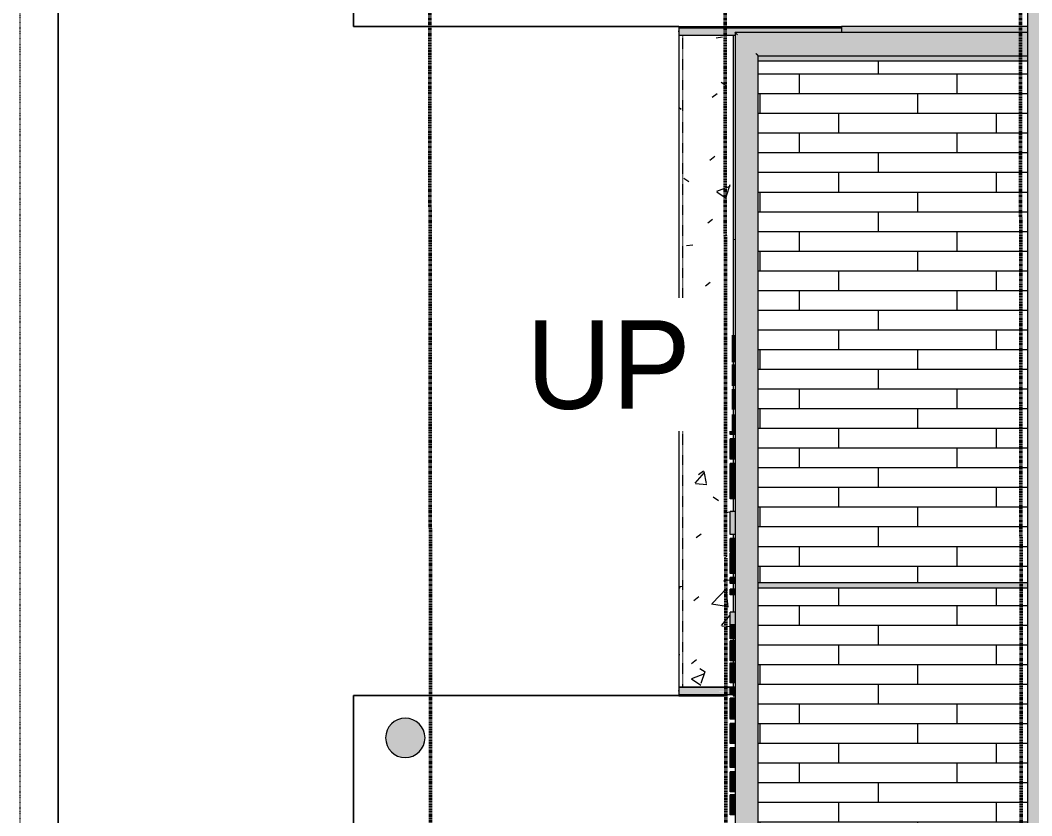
# Model space of a CAD drawing. Header units: inches. Extents: x -4250 to -935, y 9756 to 12395.
# Drawn here: x -4072 to -3866.4, y 11274.6 to 11436.3 of the extents above; entities that cross this region are included whole.
import ezdxf

# ---------------------------------------------------------------- set-up
doc = ezdxf.new("R2010")
doc.units = ezdxf.units.IN
doc.header["$MEASUREMENT"] = 0
for name, pattern in [('Aligning Line 1_8_', [0.25, 0.125, -0.125]), ('Double Dash 3_8_', [1, 0.375, -0.125, 0.125, -0.125, 0.125, -0.125]), ('Overhead 1_16_', [0.101562, 0.0625, -0.039062])]:
    doc.linetypes.add(name, pattern=pattern)
for name, color, linetype, lineweight in [('0-1', 7, 'Continuous', 5), ('A-FLOR-3', 192, 'Continuous', 5), ('A-FLOR-4', 192, 'Continuous', 9), ('A-FLOR-HRAL', 11, 'Continuous', 9), ('A-FLOR-PATT-1', 8, 'Continuous', 9), ('A-GENM', 5, 'Continuous', 9), ('A-GENM-3', 5, 'Continuous', 5), ('A-WALL-2', 113, 'Continuous', 9), ('C-PROP-LINE', 91, 'Double Dash 3_8_', 50), ('C-TOPO', 7, 'Continuous', 9), ('E-LITE-EQPM', 33, 'Continuous', 9), ('G-ANNO-SYMB-1', 147, 'Aligning Line 1_8_', 9), ('S-STRS', 31, 'Continuous', 9), ('S-STRS-1', 31, 'Overhead 1_16_', 9), ('S-STRS-ANNO', 31, 'Continuous', 9), ('S-STRS-IDEN', 31, 'Continuous', 9)]:
    doc.layers.add(name, color=color, linetype=linetype, lineweight=lineweight)
doc.styles.add('Century Gothic', font='ufonts.com_century-gothic.ttf', dxfattribs={"height": 18})
pattern_1 = [(50, (0, 0), (27.5427, -2.40992), [2.88, -31.68]), (355, (0, 0), (-5.327844, 28.884266), [2.304, -25.344]), (100.451, (2.295, -0.2), (22.215316, 26.47393), [2.448, -26.924]), (46.184, (0, 7.68), (40.98187, -6.35642), [4.32, -47.52]), (96.636, (3.415, 7.15), (35.89075, 37.40619), [3.671, -40.386]), (351.184, (0, 7.68), (35.89097, 37.40622), [3.456, -38.016]), (21, (3.84, 5.76), (22.921036, -15.46073), [2.88, -31.68]), (326, (3.84, 5.76), (9.34353, 27.84574), [2.304, -25.344]), (71.451, (5.75, 4.472), (32.26477, 12.38442), [2.448, -26.924]), (37.5, (0, 0), (0.466855, 12.782707), [1.267, -23.77, 1.267, -24.461, -25.44]), (37.5, (0, 0), (0.466855, 12.782707), [-50.765, 1.267, -24.173]), (7.5, (0, 0), (10.10159, 15.14509), [1.267, -13.402, 1.267, -23.194, -9.696]), (7.5, (0, 0), (10.10159, 15.14509), [-39.13, 1.267, -8.429]), (327.5, (-8.563, 0), (20.499161, -0.86578), [1.267, -8.333, 1.267, -28.685, -39.744]), (327.5, (-8.563, 0), (20.499161, -0.86578), [-39.552, 1.267, -38.477]), (317.5, (-12.403, 0), (22.39478, 3.844288), [1.267, -11.213, 1.267, -18.624, -28.224]), (317.5, (-12.403, 0), (22.39478, 3.844288), [-32.371, 1.267, -26.957])]

# ---------------------------------------------------------------- blocks, each defined once
blk = doc.blocks.new('CTR  - Topography_rvt-1-FLOOR PLAN - ROOF')
at = {"layer": 'C-TOPO'}
for p, q in [((-4004.23, 11504.65), (-4004.23, 11434.99)), ((-4004.23, 11434.99), (-4004.23, 11504.65)), ((-4064.23, 11245.43), (-4064.23, 11476.2)), ((-4064.23, 11476.2), (-4064.23, 11245.43)), ((-4004.23, 11434.99), (-3973.42, 11434.99)), ((-3973.42, 11434.99), (-4004.23, 11434.99)), ((-3973.42, 11434.99), (-3938.12, 11434.99)), ((-3938.12, 11434.99), (-3973.42, 11434.99)), ((-3965.52, 11299.01), (-4004.23, 11299.01)), ((-4004.23, 11299.01), (-4004.23, 11242.03)), ((-4004.23, 11242.03), (-4004.23, 11299.01)), ((-4004.23, 11299.01), (-3965.52, 11299.01)), ((-3946.31, 11299.01), (-3965.52, 11299.01)), ((-3965.52, 11299.01), (-3946.31, 11299.01)), ((-3938.12, 11299.01), (-3946.31, 11299.01)), ((-3946.31, 11299.01), (-3938.12, 11299.01))]:
    blk.add_line(p, q, dxfattribs=at)
blk = doc.blocks.new('CTR - 1st Phase -Stairs _ Elevators_rvt-1-FLOOR PLAN - ROOF')
at = {"layer": 'G-ANNO-SYMB-1'}
blk.add_line((-4071.96, 9756.49), (-4071.96, 12280.07), dxfattribs=at)
blk = doc.blocks.new('Basic Wall _ EXT - FIBER CEMENT - SMALL - ___-2145935-FLOOR PLAN - ROOF')
at = {"layer": 'A-WALL-2'}
blk.add_hatch(color=256, dxfattribs=at).paths.add_polyline_path([(-3867.29, 9973.63), (-3851.85, 9989.12), (-3851.85, 12109.72), (-3867.29, 12125.15), (-3867.29, 9983.22)], flags=0)
blk.add_line((-3867.29, 12125.15), (-3867.29, 9973.63), dxfattribs=at)
blk = doc.blocks.new('Pathway_Cooper_McGraw-Edison _BSC-BRC_Round - Pathway_Cooper_McGraw-Edison _BSC-BRC_Round-2028611-FLOOR PLAN - ROOF')
at = {"layer": 'E-LITE-EQPM'}
blk.add_hatch(color=256, dxfattribs=at).paths.add_polyline_path([(0, -4), (1.04, -3.86), (2, -3.46), (2.83, -2.83), (3.53, -1.85), (3.86, -1.04), (4, 0), (3.86, 1.04), (3.46, 2), (2.83, 2.83), (2, 3.46), (1.04, 3.86), (0, 4), (-1.04, 3.86), (-2, 3.46), (-2.83, 2.83), (-3.46, 2), (-3.86, 1.04), (-4, 0), (-3.86, -1.04), (-3.46, -2), (-2.83, -2.83), (-2, -3.46), (-1.04, -3.86)], flags=0)
for start, end in [(360, 180), (180, 360)]:
    blk.add_arc((0, 0), 4, start, end, dxfattribs=at)
blk = doc.blocks.new('Top Rail Type - Top Rail_Internal_-2462175-FLOOR PLAN - ROOF')
at = {"layer": 'A-FLOR-HRAL'}
blk.add_hatch(color=256, dxfattribs=at).paths.add_polyline_path([(-3931.12, 11299.91), (-3927.72, 11299.93), (-3927.72, 11300.07), (-3938.12, 11300.07), (-3938.12, 11299.91), (-3937.37, 11299.91)], flags=0)
for p, q in [((-3926.72, 11300.74), (-3938.12, 11300.74)), ((-3938.12, 11299.24), (-3926.72, 11299.24))]:
    blk.add_line(p, q, dxfattribs=at)
at = {"layer": 'A-FLOR-HRAL', "flags": 128}
blk.add_lwpolyline([(-3938.12, 11299.91), (-3938.12, 11299.99), (-3938.12, 11300.07)], dxfattribs=at)
blk = doc.blocks.new('Top Rail Type - Top Rail_Internal_-V26-FLOOR PLAN - ROOF')
at = {"layer": 'A-FLOR-HRAL'}
h = blk.add_hatch(color=256, dxfattribs=at)
h.paths.add_polyline_path([(-3937.37, 11299.24), (-3926.72, 11299.24), (-3926.72, 11299.37), (-3927.72, 11299.37), (-3927.72, 11299.91), (-3938.12, 11299.91), (-3938.12, 11299.24), (-3937.9, 11299.24)], flags=0)
h.paths.add_polyline_path([(-3927.72, 11300.07), (-3927.72, 11300.54), (-3926.72, 11300.54), (-3926.72, 11300.74), (-3938.12, 11300.74), (-3938.12, 11300.07), (-3928.13, 11300.07)], flags=0)
for p, q in [((-3938.12, 11300.74), (-3938.12, 11299.24)), ((-3938.12, 11300.74), (-3926.72, 11300.74)), ((-3938.12, 11299.24), (-3926.72, 11299.24))]:
    blk.add_line(p, q, dxfattribs=at)
blk = doc.blocks.new('Top Rail Type - Top Rail_Internal_-2462186-FLOOR PLAN - ROOF')
at = {"layer": 'A-FLOR-HRAL'}
blk.add_hatch(color=256, dxfattribs=at).paths.add_polyline_path([(-3926.49, 11433.91), (-3905.12, 11433.91), (-3905.12, 11434.07), (-3938.12, 11434.07), (-3938.12, 11433.91), (-3926.59, 11433.91)], flags=0)
for p, q in [((-3905.12, 11434.74), (-3938.12, 11434.74)), ((-3938.12, 11433.24), (-3926.72, 11433.24))]:
    blk.add_line(p, q, dxfattribs=at)
at = {"layer": 'A-FLOR-HRAL', "flags": 128}
for points in [[(-3938.12, 11433.91), (-3938.12, 11433.99), (-3938.12, 11434.07)], [(-3905.12, 11434.07), (-3905.12, 11433.99), (-3905.12, 11433.91)]]:
    blk.add_lwpolyline(points, dxfattribs=at)
blk = doc.blocks.new('Top Rail Type - Top Rail_Internal_-V27-FLOOR PLAN - ROOF')
at = {"layer": 'A-FLOR-HRAL'}
h = blk.add_hatch(color=256, dxfattribs=at)
h.paths.add_polyline_path([(-3926.72, 11433.24), (-3926.71, 11433.75), (-3905.12, 11433.75), (-3905.12, 11433.91), (-3938.12, 11433.91), (-3938.12, 11433.24), (-3927.12, 11433.24)], flags=0)
h.paths.add_polyline_path([(-3910.48, 11434.07), (-3905.12, 11434.07), (-3905.12, 11434.74), (-3938.12, 11434.74), (-3938.12, 11434.07), (-3916.12, 11434.07)], flags=0)
for p, q in [((-3938.12, 11434.74), (-3938.12, 11433.24)), ((-3938.12, 11434.74), (-3905.12, 11434.74)), ((-3905.12, 11434.74), (-3905.12, 11433.75)), ((-3938.12, 11433.24), (-3926.72, 11433.24))]:
    blk.add_line(p, q, dxfattribs=at)
blk = doc.blocks.new('Railing - Railing-2550578-FLOOR PLAN - ROOF')
at = {"layer": 'A-FLOR-HRAL'}
for points in [[(-3926.72, 11203.13), (-3926.25, 11203.6), (-3926.25, 11433.28), (-3926.72, 11433.75), (-3926.72, 11203.14)], [(-3922.47, 11433.28), (-3867.29, 11433.28), (-3867.29, 11433.75), (-3926.71, 11433.74), (-3926.25, 11433.28)], [(-3926.25, 11203.6), (-3922.47, 11207.38), (-3922.47, 11429.5), (-3926.25, 11433.28), (-3926.25, 11205.58)], [(-3922.47, 11429.5), (-3867.29, 11429.5), (-3867.29, 11433.28), (-3926.25, 11433.28), (-3925.28, 11432.3)], [(-3922.47, 11207.38), (-3922, 11207.89), (-3922.02, 11429.04), (-3922.47, 11429.5), (-3922.47, 11207.5)], [(-3896, 11429.03), (-3867.29, 11429.04), (-3867.29, 11429.5), (-3922.47, 11429.5), (-3922, 11429.03), (-3904.38, 11429.03)], [(-3896, 11207.38), (-3867.29, 11207.39), (-3867.29, 11207.85), (-3922.02, 11207.84), (-3922.47, 11207.38), (-3904.38, 11207.38)], [(-3921.14, 11203.6), (-3867.29, 11203.6), (-3867.29, 11207.38), (-3922.47, 11207.38), (-3926.25, 11203.6), (-3922.47, 11203.6)], [(-3880.2, 11203.13), (-3867.29, 11203.15), (-3867.29, 11203.6), (-3926.25, 11203.6), (-3926.71, 11203.13), (-3885.64, 11203.13)]]:
    blk.add_hatch(color=256, dxfattribs=at).paths.add_polyline_path(points, flags=0)
for p, q in [((-3926.72, 11433.75), (-3926.72, 11203.13)), ((-3867.29, 11433.75), (-3926.72, 11433.75)), ((-3922, 11207.85), (-3922, 11429.03)), ((-3922, 11429.03), (-3867.29, 11429.03)), ((-3867.29, 11207.85), (-3922, 11207.85)), ((-3926.72, 11203.13), (-3867.29, 11203.13))]:
    blk.add_line(p, q, dxfattribs=at)
for points, knots in [([(-3926.25, 11433.28), (-3926.29, 11433.32), (-3926.35, 11433.38), (-3926.43, 11433.46), (-3926.48, 11433.51), (-3926.51, 11433.54), (-3926.55, 11433.58), (-3926.58, 11433.61), (-3926.61, 11433.63), (-3926.63, 11433.66), (-3926.66, 11433.69), (-3926.69, 11433.72), (-3926.72, 11433.74), (-3926.72, 11433.75), (-3926.72, 11433.75)], [0, 0, 0, 0, 0.166667, 0.25, 0.333333, 0.375, 0.416667, 0.5, 0.541667, 0.583333, 0.666667, 0.75, 0.833333, 1, 1, 1, 1]), ([(-3922, 11429.03), (-3922, 11429.03), (-3922.01, 11429.04), (-3922.03, 11429.06), (-3922.06, 11429.09), (-3922.09, 11429.12), (-3922.12, 11429.14), (-3922.14, 11429.17), (-3922.18, 11429.21), (-3922.23, 11429.25), (-3922.26, 11429.29), (-3922.3, 11429.33), (-3922.37, 11429.4), (-3922.43, 11429.46), (-3922.47, 11429.5)], [0, 0, 0, 0, 0.166667, 0.25, 0.333333, 0.416667, 0.458333, 0.5, 0.583333, 0.666667, 0.708333, 0.75, 0.833333, 1, 1, 1, 1]), ([(-3922, 11207.85), (-3922, 11207.85), (-3922.01, 11207.84), (-3922.03, 11207.82), (-3922.06, 11207.79), (-3922.09, 11207.76), (-3922.12, 11207.73), (-3922.14, 11207.71), (-3922.18, 11207.67), (-3922.23, 11207.62), (-3922.26, 11207.59), (-3922.3, 11207.55), (-3922.37, 11207.48), (-3922.43, 11207.42), (-3922.47, 11207.38)], [0, 0, 0, 0, 0.166667, 0.25, 0.333333, 0.416667, 0.458333, 0.5, 0.583333, 0.666667, 0.708333, 0.75, 0.833333, 1, 1, 1, 1]), ([(-3926.25, 11203.6), (-3926.29, 11203.56), (-3926.35, 11203.5), (-3926.43, 11203.42), (-3926.48, 11203.37), (-3926.51, 11203.34), (-3926.55, 11203.3), (-3926.58, 11203.27), (-3926.61, 11203.24), (-3926.63, 11203.22), (-3926.66, 11203.19), (-3926.69, 11203.16), (-3926.72, 11203.14), (-3926.72, 11203.13), (-3926.72, 11203.13)], [0, 0, 0, 0, 0.166667, 0.25, 0.333333, 0.375, 0.416667, 0.5, 0.541667, 0.583333, 0.666667, 0.75, 0.833333, 1, 1, 1, 1])]:
    blk.add_open_spline(points, degree=3, knots=knots, dxfattribs=at)
blk = doc.blocks.new('Walls 106 - Walls 1-2559867-FLOOR PLAN - ROOF')
at = {"layer": 'A-WALL-2'}
blk.add_hatch(color=256, dxfattribs=at).paths.add_polyline_path([(-3921.69, 11427.98), (-3867.29, 11428), (-3867.29, 11428.98), (-3921.85, 11428.96), (-3922, 11428.91), (-3921.99, 11428.05), (-3921.84, 11428)], flags=0)
for p, q in [((-3867.29, 11428.98), (-3922, 11428.98)), ((-3922, 11427.98), (-3867.29, 11427.98))]:
    blk.add_line(p, q, dxfattribs=at)
blk = doc.blocks.new('Walls 109 - Walls 1-2560050-FLOOR PLAN - ROOF')
at = {"layer": 'A-WALL-2'}
blk.add_hatch(color=256, dxfattribs=at).paths.add_polyline_path([(-3921.69, 11320.9), (-3867.29, 11320.92), (-3867.29, 11321.9), (-3921.85, 11321.88), (-3922, 11321.82), (-3921.99, 11320.96), (-3921.7, 11320.9)], flags=0)
for p, q in [((-3867.29, 11321.9), (-3922.02, 11321.9)), ((-3922.02, 11320.9), (-3867.29, 11320.9))]:
    blk.add_line(p, q, dxfattribs=at)
blk = doc.blocks.new('Family - ___-1878357-FLOOR PLAN - ROOF')
at = {"layer": 'C-PROP-LINE'}
for p, q in [((-3989.61, 12268.69), (-3987.01, 9767.34)), ((-3929.52, 12184.69), (-3927.1, 9853.17)), ((-3869.45, 12124.69), (-3867.12, 9890.98))]:
    blk.add_line(p, q, dxfattribs=at)

msp = doc.modelspace()

# ---------------------------------------------------------------- hatches: boundary and pattern name
at = {"layer": 'A-FLOR-3'}
msp.add_hatch(color=256, dxfattribs=at).paths.add_polyline_path([(-3905.12, 11433.75), (-3867.29, 11433.75), (-3867.29, 11434.99), (-3905.12, 11434.99), (-3905.12, 11433.8)], flags=0)
at = {"layer": 'A-FLOR-PATT-1'}
h = msp.add_hatch(dxfattribs=at)
h.set_pattern_fill('FP_18', color=256, style=0, pattern_type=2)
h.set_pattern_definition([(180, (19334.317, 12037.341), (-5e-16, -4), []), (270, (19334.317, 12037.341), (8, -8), [4, -28]), (270, (19318.317, 12033.341), (8, -8), [4, -28])])
h.paths.add_polyline_path([(-3921.14, 11207.85), (-3867.29, 11207.85), (-3867.29, 11207.91), (-3921.69, 11207.91)], flags=0)
h.paths.add_polyline_path([(-3922, 11207.85), (-3921.14, 11207.85), (-3922, 11207.94)], flags=0)
h.paths.add_polyline_path([(-3922, 11208.84), (-3921.85, 11208.9), (-3921.69, 11208.91), (-3867.29, 11208.91), (-3867.29, 11320.9), (-3921.85, 11320.92), (-3922, 11320.93), (-3922, 11208.84)], flags=0)
h.paths.add_polyline_path([(-3922, 11321.82), (-3921.85, 11321.88), (-3921.69, 11321.9), (-3867.29, 11321.9), (-3867.29, 11427.98), (-3921.85, 11428), (-3922, 11428.02), (-3922, 11321.83)], flags=0)
h.paths.add_polyline_path([(-3922, 11428.91), (-3921.85, 11428.97), (-3921.69, 11428.98), (-3867.29, 11428.98), (-3867.29, 11429.03), (-3922, 11429.03), (-3922, 11428.91)], flags=0)
at = {"layer": 'A-GENM-3'}
for points in [[(-3927.12, 11371.95), (-3926.72, 11371.95), (-3926.72, 11372.15), (-3927.72, 11372.15), (-3927.72, 11371.95)], [(-3927.12, 11371.71), (-3926.72, 11371.71), (-3926.72, 11371.95), (-3927.72, 11371.95), (-3927.72, 11371.71)], [(-3927.12, 11371.36), (-3926.72, 11371.36), (-3926.72, 11371.71), (-3927.72, 11371.71), (-3927.72, 11371.36)], [(-3927.36, 11370.44), (-3926.72, 11370.44), (-3926.72, 11371.36), (-3927.72, 11371.36), (-3927.72, 11370.44)], [(-3927.67, 11369.27), (-3926.72, 11369.27), (-3926.72, 11370.44), (-3927.72, 11370.44), (-3927.72, 11369.27)], [(-3926.72, 11368.25), (-3926.72, 11369.27), (-3927.72, 11369.27), (-3927.72, 11368.25), (-3927.12, 11368.25)], [(-3926.72, 11367.44), (-3926.72, 11368.25), (-3927.72, 11368.25), (-3927.72, 11367.44), (-3927.12, 11367.44)], [(-3927.12, 11367.07), (-3926.72, 11367.07), (-3926.72, 11367.44), (-3927.72, 11367.44), (-3927.72, 11367.07)], [(-3926.72, 11366.81), (-3926.72, 11367.07), (-3927.72, 11367.07), (-3927.72, 11366.81), (-3927.12, 11366.81)], [(-3927.12, 11365.96), (-3926.72, 11365.96), (-3926.72, 11366.13), (-3927.72, 11366.13), (-3927.72, 11365.96)], [(-3926.72, 11365.7), (-3926.72, 11365.93), (-3927.72, 11365.93), (-3927.72, 11365.7), (-3927.12, 11365.7)], [(-3927.72, 11365.35), (-3926.72, 11365.35), (-3926.72, 11365.7), (-3927.72, 11365.7), (-3927.72, 11365.48)], [(-3927.12, 11364.83), (-3926.72, 11364.83), (-3926.72, 11365.35), (-3927.72, 11365.35), (-3927.72, 11364.83)], [(-3926.72, 11364.11), (-3926.72, 11364.83), (-3927.72, 11364.83), (-3927.72, 11364.11), (-3927.12, 11364.11)], [(-3927.12, 11363), (-3926.72, 11363), (-3926.72, 11364.11), (-3927.72, 11364.11), (-3927.72, 11363)], [(-3926.72, 11362.49), (-3926.72, 11363), (-3927.72, 11363), (-3927.72, 11362.49), (-3927.12, 11362.49)], [(-3927.72, 11362.34), (-3926.72, 11362.34), (-3926.72, 11362.49), (-3927.72, 11362.49)], [(-3927.12, 11362.28), (-3926.72, 11362.28), (-3926.72, 11362.34), (-3927.72, 11362.34), (-3927.72, 11362.28)], [(-3927.72, 11362.05), (-3926.72, 11362.05), (-3926.72, 11362.28), (-3927.72, 11362.28)], [(-3927.12, 11360.01), (-3926.72, 11360.01), (-3926.72, 11361.17), (-3927.72, 11361.17), (-3927.72, 11360.01)], [(-3927.72, 11359.38), (-3926.72, 11359.38), (-3926.72, 11360.01), (-3927.72, 11360.01)], [(-3927.12, 11358.61), (-3926.72, 11358.61), (-3926.72, 11359.38), (-3927.72, 11359.38), (-3927.72, 11358.61)], [(-3926.72, 11357.93), (-3926.72, 11358.61), (-3927.72, 11358.61), (-3927.72, 11357.93), (-3927.12, 11357.93)], [(-3927.12, 11357.47), (-3926.72, 11357.47), (-3926.72, 11357.93), (-3927.72, 11357.93), (-3927.72, 11357.47)], [(-3927.12, 11357.25), (-3926.72, 11357.25), (-3926.72, 11357.47), (-3927.72, 11357.47), (-3927.72, 11357.25)], [(-3927.12, 11357.19), (-3926.72, 11357.19), (-3926.72, 11357.25), (-3927.72, 11357.25), (-3927.72, 11357.19)], [(-3927.12, 11354.86), (-3926.72, 11354.86), (-3926.72, 11356.02), (-3927.72, 11356.02), (-3927.72, 11354.86)], [(-3927.12, 11354.23), (-3926.72, 11354.23), (-3926.72, 11354.86), (-3927.72, 11354.86), (-3927.72, 11354.23)], [(-3926.72, 11353.46), (-3926.72, 11354.23), (-3927.72, 11354.23), (-3927.72, 11353.46), (-3927.12, 11353.46)], [(-3927.12, 11352.78), (-3926.72, 11352.78), (-3926.72, 11353.46), (-3927.72, 11353.44), (-3927.72, 11352.78)], [(-3927.12, 11352.32), (-3926.72, 11352.32), (-3926.72, 11352.78), (-3927.72, 11352.78), (-3927.72, 11352.32)], [(-3927.72, 11352.1), (-3926.72, 11352.1), (-3926.72, 11352.32), (-3927.72, 11352.32)], [(-3927.72, 11352.04), (-3926.72, 11352.04), (-3926.72, 11352.1), (-3927.72, 11352.1)], [(-3927.12, 11351.02), (-3926.72, 11351.02), (-3926.72, 11351.16), (-3927.72, 11351.16), (-3927.72, 11351.02)], [(-3926.72, 11350.6), (-3926.72, 11351.02), (-3927.72, 11351.02), (-3927.72, 11350.6), (-3927.12, 11350.6)], [(-3927.72, 11349.95), (-3926.72, 11349.98), (-3926.72, 11350.6), (-3927.72, 11350.6), (-3927.72, 11349.98)], [(-3927.72, 11349.16), (-3926.72, 11349.16), (-3926.72, 11349.95), (-3927.72, 11349.95)], [(-3926.72, 11348.29), (-3926.72, 11349.16), (-3927.72, 11349.16), (-3927.72, 11348.29), (-3927.12, 11348.29)], [(-3926.72, 11347.62), (-3926.72, 11348.29), (-3927.72, 11348.25), (-3927.72, 11347.62), (-3927.12, 11347.62)], [(-3926.72, 11347.21), (-3926.72, 11347.62), (-3927.72, 11347.62), (-3927.72, 11347.21), (-3927.12, 11347.21)], [(-3927.12, 11347.08), (-3926.72, 11347.08), (-3926.72, 11347.21), (-3927.72, 11347.18), (-3927.72, 11347.08)], [(-3927.12, 11345.04), (-3926.72, 11345.04), (-3926.72, 11346.21), (-3927.72, 11346.21), (-3927.72, 11345.04)], [(-3927.12, 11344.58), (-3926.72, 11344.58), (-3926.72, 11345.04), (-3927.72, 11345.04), (-3927.72, 11344.58)], [(-3926.72, 11344.11), (-3926.72, 11344.58), (-3927.72, 11344.58), (-3927.72, 11344.11), (-3927.12, 11344.11)], [(-3927.12, 11343.39), (-3926.72, 11343.39), (-3926.72, 11344.11), (-3927.72, 11344.11), (-3927.72, 11343.39)], [(-3927.12, 11342.23), (-3926.72, 11342.23), (-3926.72, 11343.39), (-3927.72, 11343.39), (-3927.72, 11342.23)], [(-3926.72, 11341.21), (-3926.72, 11342.23), (-3927.72, 11342.23), (-3927.72, 11341.21), (-3927.12, 11341.21)], [(-3926.72, 11340.18), (-3926.72, 11341.21), (-3927.72, 11341.21), (-3927.72, 11340.18), (-3927.12, 11340.18)], [(-3927.12, 11339.02), (-3926.72, 11339.02), (-3926.72, 11340.18), (-3927.72, 11340.18), (-3927.72, 11339.02)], [(-3927.72, 11331.73), (-3926.72, 11331.73), (-3926.72, 11336.4), (-3927.72, 11336.4), (-3927.72, 11332.71)], [(-3927.12, 11329.79), (-3926.72, 11329.79), (-3926.72, 11330.95), (-3927.72, 11330.95), (-3927.72, 11329.79)], [(-3927.72, 11329.32), (-3926.72, 11329.32), (-3926.72, 11329.79), (-3927.72, 11329.79)], [(-3927.12, 11328.85), (-3926.72, 11328.85), (-3926.72, 11329.32), (-3927.72, 11329.32), (-3927.72, 11328.85)], [(-3927.12, 11328.14), (-3926.72, 11328.14), (-3926.72, 11328.85), (-3927.72, 11328.85), (-3927.72, 11328.14)], [(-3926.72, 11327.77), (-3926.72, 11327.94), (-3927.72, 11327.94), (-3927.72, 11327.77), (-3927.12, 11327.77)], [(-3927.72, 11327.52), (-3926.72, 11327.52), (-3926.72, 11327.75), (-3927.72, 11327.75)], [(-3926.72, 11327.16), (-3926.72, 11327.52), (-3927.72, 11327.52), (-3927.72, 11327.16), (-3927.12, 11327.16)], [(-3927.12, 11326.64), (-3926.72, 11326.64), (-3926.72, 11327.16), (-3927.72, 11327.16), (-3927.72, 11326.64)], [(-3926.72, 11325.92), (-3926.72, 11326.64), (-3927.72, 11326.64), (-3927.72, 11325.92), (-3927.12, 11325.92)], [(-3927.12, 11324.81), (-3926.72, 11324.81), (-3926.72, 11325.92), (-3927.72, 11325.92), (-3927.72, 11324.81)], [(-3927.72, 11324.3), (-3926.72, 11324.3), (-3926.72, 11324.81), (-3927.72, 11324.81)], [(-3927.12, 11324.15), (-3926.72, 11324.15), (-3926.72, 11324.3), (-3927.72, 11324.3), (-3927.72, 11324.15)], [(-3926.72, 11324.09), (-3926.72, 11324.15), (-3927.72, 11324.15), (-3927.72, 11324.09), (-3927.12, 11324.09)], [(-3927.12, 11323.86), (-3926.72, 11323.87), (-3926.72, 11324.09), (-3927.72, 11324.09), (-3927.72, 11323.86)], [(-3927.12, 11321.82), (-3926.72, 11321.82), (-3926.72, 11322.99), (-3927.72, 11322.99), (-3927.72, 11321.82)], [(-3927.12, 11319.49), (-3926.72, 11319.49), (-3926.72, 11320.65), (-3927.72, 11320.65), (-3927.72, 11319.49)], [(-3926.72, 11313.42), (-3926.72, 11315.99), (-3927.72, 11315.99), (-3927.72, 11313.42), (-3927.12, 11313.42)], [(-3927.72, 11312), (-3926.72, 11312), (-3926.72, 11313.42), (-3927.72, 11313.42)], [(-3927.72, 11311.61), (-3926.72, 11311.61), (-3926.72, 11312), (-3927.72, 11312), (-3927.72, 11311.95)], [(-3926.72, 11311.3), (-3926.72, 11311.61), (-3927.72, 11311.61), (-3927.72, 11311.3), (-3927.12, 11311.3)], [(-3927.12, 11311.1), (-3926.72, 11311.1), (-3926.72, 11311.3), (-3927.72, 11311.3), (-3927.72, 11311.1)], [(-3927.12, 11311.03), (-3926.72, 11311.03), (-3926.72, 11311.1), (-3927.72, 11311.1), (-3927.72, 11311.03)], [(-3926.72, 11310.55), (-3926.72, 11311.03), (-3927.72, 11311.03), (-3927.72, 11310.55), (-3927.12, 11310.55)], [(-3927.12, 11310.02), (-3926.72, 11310.02), (-3926.72, 11310.16), (-3927.72, 11310.16), (-3927.72, 11310.02)], [(-3927.72, 11309.59), (-3926.72, 11309.59), (-3926.72, 11310.02), (-3927.72, 11310.02)], [(-3927.72, 11308.95), (-3926.72, 11308.97), (-3926.72, 11309.59), (-3927.72, 11309.59), (-3927.72, 11308.97)], [(-3927.72, 11308.16), (-3926.72, 11308.16), (-3926.72, 11308.95), (-3927.72, 11308.95)], [(-3926.72, 11307.28), (-3926.72, 11308.16), (-3927.72, 11308.16), (-3927.72, 11307.28), (-3927.12, 11307.28)], [(-3926.72, 11306.62), (-3926.72, 11307.28), (-3927.72, 11307.24), (-3927.72, 11306.62), (-3927.12, 11306.62)], [(-3926.72, 11306.2), (-3926.72, 11306.62), (-3927.72, 11306.62), (-3927.72, 11306.2), (-3927.12, 11306.2)], [(-3926.72, 11306.08), (-3926.72, 11306.2), (-3927.72, 11306.18), (-3927.72, 11306.08), (-3927.12, 11306.08)], [(-3927.72, 11305.5), (-3926.72, 11305.5), (-3926.72, 11305.69), (-3927.72, 11305.69)], [(-3927.12, 11305.39), (-3926.72, 11305.39), (-3926.72, 11305.5), (-3927.72, 11305.5), (-3927.72, 11305.39)], [(-3927.72, 11305.06), (-3926.72, 11305.06), (-3926.72, 11305.39), (-3927.72, 11305.39)], [(-3926.72, 11304.5), (-3926.72, 11305.06), (-3927.72, 11305.06), (-3927.72, 11304.5), (-3927.12, 11304.5)], [(-3927.12, 11303.7), (-3926.72, 11303.7), (-3926.72, 11304.5), (-3927.72, 11304.5), (-3927.72, 11303.7)], [(-3926.72, 11302.93), (-3926.72, 11303.7), (-3927.72, 11303.7), (-3927.72, 11302.93), (-3927.12, 11302.93)], [(-3927.45, 11302.39), (-3926.72, 11302.39), (-3926.72, 11302.93), (-3927.72, 11302.93), (-3927.72, 11302.39)], [(-3927.72, 11302.03), (-3926.72, 11302.03), (-3926.72, 11302.39), (-3927.72, 11302.39)], [(-3927.62, 11301.8), (-3926.72, 11301.8), (-3926.72, 11302.03), (-3927.72, 11302.03), (-3927.72, 11301.8)], [(-3927.72, 11301.7), (-3926.72, 11301.7), (-3926.72, 11301.8), (-3927.72, 11301.8)], [(-3927.12, 11301.61), (-3926.72, 11301.61), (-3926.72, 11301.7), (-3927.72, 11301.7), (-3927.72, 11301.61), (-3927.68, 11301.61)], [(-3926.72, 11299.37), (-3926.72, 11300.54), (-3927.72, 11300.54), (-3927.72, 11299.37), (-3927.12, 11299.37)], [(-3927.12, 11298.37), (-3926.72, 11298.37), (-3926.72, 11298.5), (-3927.72, 11298.5), (-3927.72, 11298.37)], [(-3927.72, 11297.98), (-3926.72, 11297.98), (-3926.72, 11298.37), (-3927.72, 11298.36)], [(-3926.72, 11297.39), (-3926.72, 11297.98), (-3927.72, 11297.98), (-3927.72, 11297.39)], [(-3926.72, 11296.66), (-3926.72, 11297.39), (-3927.72, 11297.39), (-3927.72, 11296.66)], [(-3926.72, 11295.97), (-3926.72, 11296.66), (-3927.72, 11296.66), (-3927.72, 11295.97)], [(-3926.72, 11295.39), (-3926.72, 11295.97), (-3927.72, 11295.97), (-3927.72, 11295.39)], [(-3927.72, 11294.22), (-3926.72, 11294.22), (-3926.72, 11295.39), (-3927.72, 11295.39), (-3927.72, 11294.3)], [(-3926.72, 11293.21), (-3926.72, 11293.35), (-3927.72, 11293.35), (-3927.72, 11293.21)], [(-3926.72, 11292.78), (-3926.72, 11293.21), (-3927.72, 11293.21), (-3927.72, 11292.78)], [(-3926.72, 11292.14), (-3926.72, 11292.78), (-3927.72, 11292.78), (-3927.72, 11292.14)], [(-3926.72, 11291.35), (-3926.72, 11292.14), (-3927.72, 11292.14), (-3927.72, 11291.35)], [(-3926.72, 11290.47), (-3926.72, 11291.35), (-3927.72, 11291.35), (-3927.72, 11290.47)], [(-3927.72, 11289.81), (-3926.72, 11289.81), (-3926.72, 11290.47), (-3927.72, 11290.43)], [(-3926.72, 11289.39), (-3926.72, 11289.81), (-3927.72, 11289.81), (-3927.72, 11289.39)], [(-3927.72, 11289.27), (-3926.72, 11289.27), (-3926.72, 11289.39), (-3927.72, 11289.37)], [(-3926.72, 11287.23), (-3926.72, 11288.39), (-3927.72, 11288.39), (-3927.72, 11287.23)], [(-3926.72, 11286.6), (-3926.72, 11287.23), (-3927.72, 11287.23), (-3927.72, 11286.6)], [(-3926.72, 11285.83), (-3926.72, 11286.6), (-3927.72, 11286.6), (-3927.72, 11285.83)], [(-3927.72, 11285.16), (-3926.72, 11285.16), (-3926.72, 11285.83), (-3927.72, 11285.83)], [(-3927.72, 11284.69), (-3926.72, 11284.69), (-3926.72, 11285.16), (-3927.72, 11285.16)], [(-3927.72, 11284.47), (-3926.72, 11284.47), (-3926.72, 11284.69), (-3927.72, 11284.69)], [(-3927.72, 11284.41), (-3926.72, 11284.44), (-3926.72, 11284.47), (-3927.72, 11284.44)], [(-3926.72, 11283.4), (-3926.72, 11283.54), (-3927.72, 11283.54), (-3927.72, 11283.4)], [(-3926.72, 11282.98), (-3926.72, 11283.4), (-3927.72, 11283.4), (-3927.72, 11282.98)], [(-3926.72, 11282.32), (-3926.72, 11282.98), (-3927.72, 11282.98), (-3927.72, 11282.32)], [(-3926.72, 11281.46), (-3926.72, 11282.32), (-3927.72, 11282.32), (-3927.72, 11281.46)], [(-3926.72, 11280.76), (-3926.72, 11281.46), (-3927.72, 11281.46), (-3927.72, 11280.76)], [(-3926.72, 11280.22), (-3926.72, 11280.76), (-3927.72, 11280.76), (-3927.72, 11280.22)], [(-3927.72, 11279.82), (-3926.72, 11279.82), (-3926.72, 11280.22), (-3927.72, 11280.22)], [(-3927.72, 11279.55), (-3926.72, 11279.55), (-3926.72, 11279.82), (-3927.72, 11279.82)], [(-3926.72, 11279.46), (-3926.72, 11279.55), (-3927.72, 11279.55), (-3927.72, 11279.46)], [(-3926.72, 11278.73), (-3926.72, 11278.87), (-3927.72, 11278.87), (-3927.72, 11278.73)], [(-3926.72, 11278.3), (-3926.72, 11278.73), (-3927.72, 11278.73), (-3927.72, 11278.3)], [(-3926.72, 11277.66), (-3926.72, 11278.3), (-3927.72, 11278.3), (-3927.72, 11277.66)], [(-3926.72, 11276.87), (-3926.72, 11277.66), (-3927.72, 11277.66), (-3927.72, 11276.87)], [(-3926.72, 11276), (-3926.72, 11276.87), (-3927.72, 11276.87), (-3927.72, 11276)], [(-3926.72, 11275.33), (-3926.72, 11276), (-3927.72, 11275.96), (-3927.72, 11275.33)], [(-3927.72, 11274.91), (-3926.72, 11274.91), (-3926.72, 11275.33), (-3927.72, 11275.33)], [(-3926.72, 11274.79), (-3926.72, 11274.91), (-3927.72, 11274.89), (-3927.72, 11274.79)]]:
    msp.add_hatch(color=256, dxfattribs=at).paths.add_polyline_path(points, flags=0)
at = {"layer": 'S-STRS'}
h = msp.add_hatch(dxfattribs=at)
h.set_pattern_fill('FP_13', color=256, style=0, pattern_type=2)
h.set_pattern_definition(pattern_1)
h.paths.add_polyline_path([(-3938.12, 11298.99), (-3928.44, 11299.01), (-3928.37, 11299.24), (-3938.12, 11299.24), (-3938.12, 11299.01)], flags=0)
h.paths.add_polyline_path([(-3932.1, 11300.74), (-3927.93, 11300.74), (-3927.68, 11301.61), (-3927.72, 11301.61), (-3927.72, 11305.69), (-3927.12, 11305.69), (-3927.12, 11306.08), (-3927.72, 11306.08), (-3927.72, 11310.16), (-3927.12, 11310.16), (-3927.12, 11310.55), (-3927.72, 11310.55), (-3927.72, 11315.99), (-3927.12, 11315.99), (-3927.12, 11319.49), (-3927.72, 11319.49), (-3927.72, 11320.65), (-3927.12, 11320.65), (-3927.12, 11321.82), (-3927.72, 11321.82), (-3927.72, 11322.99), (-3927.12, 11322.99), (-3927.12, 11323.86), (-3927.72, 11323.87), (-3927.72, 11327.94), (-3927.12, 11327.94), (-3927.12, 11328.14), (-3927.72, 11328.14), (-3927.72, 11330.95), (-3927.12, 11330.95), (-3927.12, 11331.73), (-3927.72, 11331.73), (-3927.72, 11336.4), (-3927.12, 11336.4), (-3927.12, 11339.02), (-3927.72, 11339.02), (-3927.72, 11346.21), (-3927.12, 11346.21), (-3927.12, 11347.08), (-3927.72, 11347.08), (-3927.72, 11351.16), (-3927.12, 11351.16), (-3927.12, 11352.04), (-3927.72, 11352.04), (-3927.72, 11356.02), (-3927.12, 11356.02), (-3927.12, 11357.19), (-3927.72, 11357.19), (-3927.72, 11361.17), (-3927.12, 11361.17), (-3927.12, 11362.05), (-3927.72, 11362.05), (-3927.72, 11366.13), (-3927.12, 11366.13), (-3927.12, 11366.81), (-3927.72, 11366.81), (-3927.72, 11372.15), (-3927.12, 11372.15), (-3927.12, 11433.24), (-3938.12, 11433.24), (-3938.12, 11300.74), (-3937.37, 11300.74)], flags=0)
h.paths.add_polyline_path([(-3937.9, 11434.74), (-3927.12, 11434.74), (-3927.12, 11434.99), (-3938.12, 11434.99), (-3938.12, 11434.74)], flags=0)
h = msp.add_hatch(dxfattribs=at)
h.set_pattern_fill('FP_13', color=256, style=0, pattern_type=2)
h.set_pattern_definition(pattern_1)
h.paths.add_polyline_path([(-3927.12, 11298.99), (-3926.72, 11299.01), (-3926.72, 11299.24), (-3927.12, 11299.24), (-3927.12, 11299.01)], flags=0)
h.paths.add_polyline_path([(-3927.12, 11300.74), (-3926.72, 11300.74), (-3926.72, 11301.61), (-3927.12, 11301.61)], flags=0)
h.paths.add_polyline_path([(-3927.12, 11305.69), (-3926.72, 11305.69), (-3926.72, 11306.08), (-3927.12, 11306.08)], flags=0)
h.paths.add_polyline_path([(-3926.72, 11310.16), (-3926.72, 11310.55), (-3927.12, 11310.55), (-3927.12, 11310.16)], flags=0)
h.paths.add_polyline_path([(-3926.72, 11315.99), (-3926.72, 11319.49), (-3927.12, 11319.49), (-3927.12, 11315.99)], flags=0)
h.paths.add_polyline_path([(-3927.12, 11320.65), (-3926.72, 11320.65), (-3926.72, 11321.82), (-3927.12, 11321.82)], flags=0)
h.paths.add_polyline_path([(-3926.72, 11322.99), (-3926.72, 11323.86), (-3927.12, 11323.86), (-3927.12, 11322.99)], flags=0)
h.paths.add_polyline_path([(-3927.12, 11327.94), (-3926.72, 11327.94), (-3926.72, 11328.14), (-3927.12, 11328.14)], flags=0)
h.paths.add_polyline_path([(-3926.72, 11330.95), (-3926.72, 11331.73), (-3927.12, 11331.73), (-3927.12, 11330.95)], flags=0)
h.paths.add_polyline_path([(-3926.72, 11336.4), (-3926.72, 11339.02), (-3927.12, 11339.02), (-3927.12, 11336.4)], flags=0)
h.paths.add_polyline_path([(-3927.12, 11346.21), (-3926.72, 11346.21), (-3926.72, 11347.08), (-3927.12, 11347.08)], flags=0)
h.paths.add_polyline_path([(-3926.72, 11351.16), (-3926.72, 11352.04), (-3927.12, 11352.04), (-3927.12, 11351.16)], flags=0)
h.paths.add_polyline_path([(-3927.12, 11356.02), (-3926.72, 11356.02), (-3926.72, 11357.19), (-3927.12, 11357.19)], flags=0)
h.paths.add_polyline_path([(-3926.72, 11361.17), (-3926.72, 11362.05), (-3927.12, 11362.05), (-3927.12, 11361.17)], flags=0)
h.paths.add_polyline_path([(-3927.12, 11366.13), (-3926.72, 11366.13), (-3926.72, 11366.81), (-3927.12, 11366.81)], flags=0)
h.paths.add_polyline_path([(-3926.72, 11372.15), (-3926.72, 11433.24), (-3927.12, 11433.24), (-3927.12, 11372.15), (-3926.91, 11372.15)], flags=0)
h.paths.add_polyline_path([(-3927.12, 11434.74), (-3916.12, 11434.74), (-3916.12, 11434.99), (-3927.12, 11434.99)], flags=0)
h = msp.add_hatch(dxfattribs=at)
h.set_pattern_fill('FP_13', color=256, style=0, pattern_type=2)
h.set_pattern_definition(pattern_1)
h.paths.add_polyline_path([(-3908.11, 11434.74), (-3905.12, 11434.74), (-3905.12, 11434.99), (-3916.12, 11434.99), (-3916.12, 11434.74), (-3910.3, 11434.74)], flags=0)

# ---------------------------------------------------------------- linework, layer by layer
at = {"layer": 'A-FLOR-4'}
for p, q in [((-3867.29, 11434.99), (-3905.12, 11434.99)), ((-3905.12, 11434.99), (-3905.12, 11434.74))]:
    msp.add_line(p, q, dxfattribs=at)
at = {"layer": 'A-GENM'}
for p, q in [((-3927.72, 11371.95), (-3927.72, 11372.15)), ((-3926.72, 11372.15), (-3927.72, 11372.15)), ((-3927.72, 11371.71), (-3927.72, 11371.95)), ((-3926.72, 11371.95), (-3927.72, 11371.95)), ((-3927.72, 11371.36), (-3927.72, 11371.71)), ((-3926.72, 11371.71), (-3927.72, 11371.71)), ((-3927.72, 11370.44), (-3927.72, 11371.36)), ((-3926.72, 11371.36), (-3927.72, 11371.36)), ((-3927.72, 11369.27), (-3927.72, 11370.44)), ((-3926.72, 11370.44), (-3927.72, 11370.44)), ((-3927.72, 11368.25), (-3927.72, 11369.27)), ((-3926.72, 11369.27), (-3927.72, 11369.27)), ((-3927.72, 11367.44), (-3927.72, 11368.25)), ((-3926.72, 11368.25), (-3927.72, 11368.25)), ((-3927.72, 11367.07), (-3927.72, 11367.44)), ((-3926.72, 11367.44), (-3927.72, 11367.44)), ((-3927.72, 11366.81), (-3927.72, 11367.07)), ((-3926.72, 11367.07), (-3927.72, 11367.07)), ((-3926.72, 11366.81), (-3927.72, 11366.81)), ((-3927.72, 11365.96), (-3927.72, 11366.13)), ((-3926.72, 11366.13), (-3927.72, 11366.13)), ((-3926.72, 11365.96), (-3927.72, 11365.96)), ((-3927.72, 11365.7), (-3927.72, 11365.93)), ((-3926.72, 11365.93), (-3927.72, 11365.93)), ((-3927.72, 11365.35), (-3927.72, 11365.7)), ((-3926.72, 11365.7), (-3927.72, 11365.7)), ((-3927.72, 11364.83), (-3927.72, 11365.35)), ((-3926.72, 11365.35), (-3927.72, 11365.35)), ((-3927.72, 11364.11), (-3927.72, 11364.83)), ((-3926.72, 11364.83), (-3927.72, 11364.83)), ((-3927.72, 11363), (-3927.72, 11364.11)), ((-3926.72, 11364.11), (-3927.72, 11364.11)), ((-3927.72, 11362.49), (-3927.72, 11363)), ((-3926.72, 11363), (-3927.72, 11363)), ((-3927.72, 11362.34), (-3927.72, 11362.49)), ((-3926.72, 11362.49), (-3927.72, 11362.49)), ((-3927.72, 11362.28), (-3927.72, 11362.34)), ((-3926.72, 11362.34), (-3927.72, 11362.34)), ((-3927.72, 11362.05), (-3927.72, 11362.28)), ((-3926.72, 11362.28), (-3927.72, 11362.28)), ((-3926.72, 11362.05), (-3927.72, 11362.05)), ((-3927.72, 11360.01), (-3927.72, 11361.17)), ((-3926.72, 11361.17), (-3927.72, 11361.17)), ((-3927.72, 11359.38), (-3927.72, 11360.01)), ((-3926.72, 11360.01), (-3927.72, 11360.01)), ((-3927.72, 11358.61), (-3927.72, 11359.38)), ((-3926.72, 11359.38), (-3927.72, 11359.38)), ((-3927.72, 11357.93), (-3927.72, 11358.61)), ((-3926.72, 11358.61), (-3927.72, 11358.61)), ((-3927.72, 11357.47), (-3927.72, 11357.93)), ((-3926.72, 11357.93), (-3927.72, 11357.93)), ((-3927.72, 11357.25), (-3927.72, 11357.47)), ((-3926.72, 11357.47), (-3927.72, 11357.47)), ((-3927.72, 11357.19), (-3927.72, 11357.25)), ((-3926.72, 11357.25), (-3927.72, 11357.25)), ((-3926.72, 11357.19), (-3927.72, 11357.19)), ((-3927.72, 11354.86), (-3927.72, 11356.02)), ((-3926.72, 11356.02), (-3927.72, 11356.02)), ((-3927.72, 11354.23), (-3927.72, 11354.86)), ((-3926.72, 11354.86), (-3927.72, 11354.86)), ((-3927.72, 11353.46), (-3927.72, 11354.23)), ((-3926.72, 11354.23), (-3927.72, 11354.23)), ((-3927.72, 11352.78), (-3927.72, 11353.46)), ((-3926.72, 11353.46), (-3927.72, 11353.46)), ((-3927.72, 11352.32), (-3927.72, 11352.78)), ((-3926.72, 11352.78), (-3927.72, 11352.78)), ((-3927.72, 11352.1), (-3927.72, 11352.32)), ((-3926.72, 11352.32), (-3927.72, 11352.32)), ((-3927.72, 11352.04), (-3927.72, 11352.1)), ((-3926.72, 11352.1), (-3927.72, 11352.1)), ((-3926.72, 11352.04), (-3927.72, 11352.04)), ((-3927.72, 11351.02), (-3927.72, 11351.16)), ((-3926.72, 11351.16), (-3927.72, 11351.16)), ((-3927.72, 11350.6), (-3927.72, 11351.02)), ((-3926.72, 11351.02), (-3927.72, 11351.02)), ((-3927.72, 11349.95), (-3927.72, 11350.6)), ((-3926.72, 11350.6), (-3927.72, 11350.6)), ((-3927.72, 11349.16), (-3927.72, 11349.95)), ((-3926.72, 11349.95), (-3927.72, 11349.95)), ((-3927.72, 11348.29), (-3927.72, 11349.16)), ((-3926.72, 11349.16), (-3927.72, 11349.16)), ((-3927.72, 11347.62), (-3927.72, 11348.29)), ((-3926.72, 11348.29), (-3927.72, 11348.29)), ((-3927.72, 11347.21), (-3927.72, 11347.62)), ((-3926.72, 11347.62), (-3927.72, 11347.62)), ((-3927.72, 11347.08), (-3927.72, 11347.21)), ((-3926.72, 11347.21), (-3927.72, 11347.21)), ((-3926.72, 11347.08), (-3927.72, 11347.08)), ((-3927.72, 11345.04), (-3927.72, 11346.21)), ((-3926.72, 11346.21), (-3927.72, 11346.21)), ((-3927.72, 11344.58), (-3927.72, 11345.04)), ((-3926.72, 11345.04), (-3927.72, 11345.04)), ((-3927.72, 11344.11), (-3927.72, 11344.58)), ((-3926.72, 11344.58), (-3927.72, 11344.58)), ((-3927.72, 11343.39), (-3927.72, 11344.11)), ((-3926.72, 11344.11), (-3927.72, 11344.11)), ((-3927.72, 11342.23), (-3927.72, 11343.39)), ((-3927.72, 11343.39), (-3926.72, 11343.39)), ((-3927.72, 11341.21), (-3927.72, 11342.23)), ((-3926.72, 11342.23), (-3927.72, 11342.23)), ((-3927.72, 11340.18), (-3927.72, 11341.21)), ((-3926.72, 11341.21), (-3927.72, 11341.21)), ((-3927.72, 11339.02), (-3927.72, 11340.18)), ((-3926.72, 11340.18), (-3927.72, 11340.18)), ((-3926.72, 11339.02), (-3927.72, 11339.02)), ((-3927.72, 11331.73), (-3927.72, 11336.4)), ((-3926.72, 11336.4), (-3927.72, 11336.4)), ((-3926.72, 11331.73), (-3927.72, 11331.73)), ((-3927.72, 11329.79), (-3927.72, 11330.95)), ((-3926.72, 11330.95), (-3927.72, 11330.95)), ((-3927.72, 11329.32), (-3927.72, 11329.79)), ((-3926.72, 11329.79), (-3927.72, 11329.79)), ((-3927.72, 11328.85), (-3927.72, 11329.32)), ((-3926.72, 11329.32), (-3927.72, 11329.32)), ((-3927.72, 11328.14), (-3927.72, 11328.85)), ((-3926.72, 11328.85), (-3927.72, 11328.85)), ((-3926.72, 11328.14), (-3927.72, 11328.14)), ((-3927.72, 11327.77), (-3927.72, 11327.94)), ((-3926.72, 11327.94), (-3927.72, 11327.94)), ((-3926.72, 11327.77), (-3927.72, 11327.77)), ((-3927.72, 11327.52), (-3927.72, 11327.75)), ((-3926.72, 11327.75), (-3927.72, 11327.75)), ((-3927.72, 11327.16), (-3927.72, 11327.52)), ((-3926.72, 11327.52), (-3927.72, 11327.52)), ((-3927.72, 11326.64), (-3927.72, 11327.16)), ((-3926.72, 11327.16), (-3927.72, 11327.16)), ((-3927.72, 11325.92), (-3927.72, 11326.64)), ((-3926.72, 11326.64), (-3927.72, 11326.64)), ((-3927.72, 11324.81), (-3927.72, 11325.92)), ((-3926.72, 11325.92), (-3927.72, 11325.92)), ((-3927.72, 11324.3), (-3927.72, 11324.81)), ((-3926.72, 11324.81), (-3927.72, 11324.81)), ((-3927.72, 11324.15), (-3927.72, 11324.3)), ((-3926.72, 11324.3), (-3927.72, 11324.3)), ((-3927.72, 11324.09), (-3927.72, 11324.15)), ((-3926.72, 11324.15), (-3927.72, 11324.15)), ((-3927.72, 11323.86), (-3927.72, 11324.09)), ((-3926.72, 11324.09), (-3927.72, 11324.09)), ((-3926.72, 11323.86), (-3927.72, 11323.86)), ((-3927.72, 11321.82), (-3927.72, 11322.99)), ((-3926.72, 11322.99), (-3927.72, 11322.99)), ((-3926.72, 11321.82), (-3927.72, 11321.82)), ((-3927.72, 11319.49), (-3927.72, 11320.65)), ((-3926.72, 11320.65), (-3927.72, 11320.65)), ((-3926.72, 11319.49), (-3927.72, 11319.49)), ((-3927.72, 11313.42), (-3927.72, 11315.99)), ((-3926.72, 11315.99), (-3927.72, 11315.99)), ((-3927.72, 11312), (-3927.72, 11313.42)), ((-3926.72, 11313.42), (-3927.72, 11313.42)), ((-3927.72, 11311.61), (-3927.72, 11312)), ((-3926.72, 11312), (-3927.72, 11312)), ((-3927.72, 11311.3), (-3927.72, 11311.61)), ((-3926.72, 11311.61), (-3927.72, 11311.61)), ((-3927.72, 11311.1), (-3927.72, 11311.3)), ((-3926.72, 11311.3), (-3927.72, 11311.3)), ((-3927.72, 11311.03), (-3927.72, 11311.1)), ((-3926.72, 11311.1), (-3927.72, 11311.1)), ((-3927.72, 11310.55), (-3927.72, 11311.03)), ((-3926.72, 11311.03), (-3927.72, 11311.03)), ((-3926.72, 11310.55), (-3927.72, 11310.55)), ((-3927.72, 11310.02), (-3927.72, 11310.16)), ((-3926.72, 11310.16), (-3927.72, 11310.16)), ((-3927.72, 11309.59), (-3927.72, 11310.02)), ((-3926.72, 11310.02), (-3927.72, 11310.02)), ((-3927.72, 11308.95), (-3927.72, 11309.59)), ((-3926.72, 11309.59), (-3927.72, 11309.59)), ((-3927.72, 11308.16), (-3927.72, 11308.95)), ((-3926.72, 11308.95), (-3927.72, 11308.95)), ((-3927.72, 11307.28), (-3927.72, 11308.16)), ((-3926.72, 11308.16), (-3927.72, 11308.16)), ((-3927.72, 11306.62), (-3927.72, 11307.28)), ((-3926.72, 11307.28), (-3927.72, 11307.28)), ((-3927.72, 11306.2), (-3927.72, 11306.62)), ((-3926.72, 11306.62), (-3927.72, 11306.62)), ((-3927.72, 11306.08), (-3927.72, 11306.2)), ((-3926.72, 11306.2), (-3927.72, 11306.2)), ((-3926.72, 11306.08), (-3927.72, 11306.08)), ((-3927.72, 11305.5), (-3927.72, 11305.69)), ((-3927.72, 11305.69), (-3926.72, 11305.69)), ((-3927.72, 11305.39), (-3927.72, 11305.5)), ((-3926.72, 11305.5), (-3927.72, 11305.5)), ((-3927.72, 11305.06), (-3927.72, 11305.39)), ((-3926.72, 11305.39), (-3927.72, 11305.39)), ((-3927.72, 11304.5), (-3927.72, 11305.06)), ((-3926.72, 11305.06), (-3927.72, 11305.06)), ((-3927.72, 11303.7), (-3927.72, 11304.5)), ((-3926.72, 11304.5), (-3927.72, 11304.5)), ((-3927.72, 11302.93), (-3927.72, 11303.7)), ((-3926.72, 11303.7), (-3927.72, 11303.7)), ((-3927.72, 11302.39), (-3927.72, 11302.93)), ((-3926.72, 11302.93), (-3927.72, 11302.93)), ((-3927.72, 11302.03), (-3927.72, 11302.39)), ((-3926.72, 11302.39), (-3927.72, 11302.39)), ((-3927.72, 11301.8), (-3927.72, 11302.03)), ((-3926.72, 11302.03), (-3927.72, 11302.03)), ((-3927.72, 11301.7), (-3927.72, 11301.8)), ((-3926.72, 11301.8), (-3927.72, 11301.8)), ((-3927.72, 11301.61), (-3927.72, 11301.7)), ((-3926.72, 11301.7), (-3927.72, 11301.7)), ((-3926.72, 11301.61), (-3927.72, 11301.61)), ((-3927.72, 11299.37), (-3927.72, 11300.54)), ((-3926.72, 11300.54), (-3927.72, 11300.54)), ((-3926.72, 11299.37), (-3927.72, 11299.37)), ((-3927.72, 11298.37), (-3927.72, 11298.5)), ((-3926.72, 11298.5), (-3927.72, 11298.5)), ((-3927.72, 11297.98), (-3927.72, 11298.37)), ((-3926.72, 11298.37), (-3927.72, 11298.37)), ((-3927.72, 11297.39), (-3927.72, 11297.98)), ((-3926.72, 11297.98), (-3927.72, 11297.98)), ((-3927.72, 11296.66), (-3927.72, 11297.39)), ((-3926.72, 11297.39), (-3927.72, 11297.39)), ((-3927.72, 11295.97), (-3927.72, 11296.66)), ((-3926.72, 11296.66), (-3927.72, 11296.66)), ((-3927.72, 11295.39), (-3927.72, 11295.97)), ((-3926.72, 11295.97), (-3927.72, 11295.97)), ((-3927.72, 11294.22), (-3927.72, 11295.39)), ((-3926.72, 11295.39), (-3927.72, 11295.39)), ((-3926.72, 11294.22), (-3927.72, 11294.22)), ((-3927.72, 11293.21), (-3927.72, 11293.35)), ((-3926.72, 11293.35), (-3927.72, 11293.35)), ((-3927.72, 11292.78), (-3927.72, 11293.21)), ((-3926.72, 11293.21), (-3927.72, 11293.21)), ((-3927.72, 11292.14), (-3927.72, 11292.78)), ((-3926.72, 11292.78), (-3927.72, 11292.78)), ((-3927.72, 11291.35), (-3927.72, 11292.14)), ((-3926.72, 11292.14), (-3927.72, 11292.14)), ((-3927.72, 11290.47), (-3927.72, 11291.35)), ((-3926.72, 11291.35), (-3927.72, 11291.35)), ((-3927.72, 11289.81), (-3927.72, 11290.47)), ((-3926.72, 11290.47), (-3927.72, 11290.47)), ((-3927.72, 11289.39), (-3927.72, 11289.81)), ((-3926.72, 11289.81), (-3927.72, 11289.81)), ((-3927.72, 11289.27), (-3927.72, 11289.39)), ((-3926.72, 11289.39), (-3927.72, 11289.39)), ((-3926.72, 11289.27), (-3927.72, 11289.27)), ((-3927.72, 11287.23), (-3927.72, 11288.39)), ((-3926.72, 11288.39), (-3927.72, 11288.39)), ((-3927.72, 11286.6), (-3927.72, 11287.23)), ((-3926.72, 11287.23), (-3927.72, 11287.23)), ((-3927.72, 11285.83), (-3927.72, 11286.6)), ((-3926.72, 11286.6), (-3927.72, 11286.6)), ((-3927.72, 11285.16), (-3927.72, 11285.83)), ((-3926.72, 11285.83), (-3927.72, 11285.83)), ((-3927.72, 11284.69), (-3927.72, 11285.16)), ((-3926.72, 11285.16), (-3927.72, 11285.16)), ((-3927.72, 11284.47), (-3927.72, 11284.69)), ((-3926.72, 11284.69), (-3927.72, 11284.69)), ((-3927.72, 11284.41), (-3927.72, 11284.47)), ((-3926.72, 11284.47), (-3927.72, 11284.47)), ((-3926.72, 11284.41), (-3927.72, 11284.41)), ((-3927.72, 11283.4), (-3927.72, 11283.54)), ((-3926.72, 11283.54), (-3927.72, 11283.54)), ((-3927.72, 11282.98), (-3927.72, 11283.4)), ((-3926.72, 11283.4), (-3927.72, 11283.4)), ((-3927.72, 11282.32), (-3927.72, 11282.98)), ((-3926.72, 11282.98), (-3927.72, 11282.98)), ((-3927.72, 11281.46), (-3927.72, 11282.32)), ((-3926.72, 11282.32), (-3927.72, 11282.32)), ((-3927.72, 11280.76), (-3927.72, 11281.46)), ((-3926.72, 11281.46), (-3927.72, 11281.46)), ((-3927.72, 11280.22), (-3927.72, 11280.76)), ((-3926.72, 11280.76), (-3927.72, 11280.76)), ((-3927.72, 11279.82), (-3927.72, 11280.22)), ((-3926.72, 11280.22), (-3927.72, 11280.22)), ((-3927.72, 11279.55), (-3927.72, 11279.82)), ((-3926.72, 11279.82), (-3927.72, 11279.82)), ((-3927.72, 11279.46), (-3927.72, 11279.55)), ((-3927.72, 11279.55), (-3926.72, 11279.55)), ((-3926.72, 11279.46), (-3927.72, 11279.46)), ((-3927.72, 11278.73), (-3927.72, 11278.87)), ((-3926.72, 11278.87), (-3927.72, 11278.87)), ((-3927.72, 11278.3), (-3927.72, 11278.73)), ((-3926.72, 11278.73), (-3927.72, 11278.73)), ((-3927.72, 11277.66), (-3927.72, 11278.3)), ((-3926.72, 11278.3), (-3927.72, 11278.3)), ((-3927.72, 11276.87), (-3927.72, 11277.66)), ((-3926.72, 11277.66), (-3927.72, 11277.66)), ((-3927.72, 11276), (-3927.72, 11276.87)), ((-3926.72, 11276.87), (-3927.72, 11276.87)), ((-3927.72, 11275.33), (-3927.72, 11276)), ((-3926.72, 11276), (-3927.72, 11276)), ((-3927.72, 11274.91), (-3927.72, 11275.33)), ((-3926.72, 11275.33), (-3927.72, 11275.33)), ((-3927.72, 11274.79), (-3927.72, 11274.91)), ((-3926.72, 11274.91), (-3927.72, 11274.91)), ((-3926.72, 11274.79), (-3927.72, 11274.79))]:
    msp.add_line(p, q, dxfattribs=at)
at = {"layer": 'S-STRS'}
for p, q in [((-3938.12, 11434.99), (-3938.12, 11434.74)), ((-3938.12, 11434.99), (-3927.12, 11434.99)), ((-3927.12, 11434.99), (-3916.12, 11434.99)), ((-3927.12, 11434.99), (-3927.12, 11434.74)), ((-3916.12, 11434.99), (-3905.12, 11434.99)), ((-3916.12, 11434.99), (-3916.12, 11434.74)), ((-3905.12, 11434.99), (-3905.12, 11434.74)), ((-3938.12, 11433.24), (-3938.12, 11300.74)), ((-3927.12, 11433.24), (-3927.12, 11372.15)), ((-3927.12, 11366.81), (-3927.12, 11366.13)), ((-3927.12, 11362.05), (-3927.12, 11361.17)), ((-3927.12, 11357.19), (-3927.12, 11356.02)), ((-3927.12, 11352.04), (-3927.12, 11351.16)), ((-3927.12, 11347.08), (-3927.12, 11346.21)), ((-3927.12, 11339.02), (-3927.12, 11336.4)), ((-3927.12, 11331.73), (-3927.12, 11330.95)), ((-3927.12, 11328.14), (-3927.12, 11327.94)), ((-3927.12, 11323.86), (-3927.12, 11322.99)), ((-3927.12, 11321.82), (-3927.12, 11320.65)), ((-3927.12, 11319.49), (-3927.12, 11315.99)), ((-3927.12, 11310.55), (-3927.12, 11310.16)), ((-3927.12, 11306.08), (-3927.12, 11305.69)), ((-3927.12, 11301.61), (-3927.12, 11300.74)), ((-3938.12, 11299.24), (-3938.12, 11298.99)), ((-3938.12, 11298.99), (-3928.51, 11298.99)), ((-3927.12, 11299.24), (-3927.12, 11298.99)), ((-3927.12, 11298.99), (-3926.72, 11298.99))]:
    msp.add_line(p, q, dxfattribs=at)
at = {"layer": 'S-STRS-1'}
for p, q in [((-3937.37, 11434.99), (-3937.37, 11434.74)), ((-3926.37, 11434.99), (-3926.37, 11434.74)), ((-3915.37, 11434.99), (-3915.37, 11434.74)), ((-3937.37, 11433.24), (-3937.37, 11300.74)), ((-3937.37, 11299.24), (-3937.37, 11298.99))]:
    msp.add_line(p, q, dxfattribs=at)
at = {"layer": 'S-STRS-ANNO'}
msp.add_line((-3938.12, 11366.99), (-3927.72, 11366.99), dxfattribs=at)

# ---------------------------------------------------------------- block references
at = {"layer": '0-1'}
for name in ['CTR - 1st Phase -Stairs _ Elevators_rvt-1-FLOOR PLAN - ROOF', 'CTR  - Topography_rvt-1-FLOOR PLAN - ROOF']:
    msp.add_blockref(name, (0, 0), dxfattribs=at)
at = {"layer": 'A-FLOR-HRAL'}
for name in ['Top Rail Type - Top Rail_Internal_-2462186-FLOOR PLAN - ROOF', 'Top Rail Type - Top Rail_Internal_-V27-FLOOR PLAN - ROOF', 'Railing - Railing-2550578-FLOOR PLAN - ROOF', 'Top Rail Type - Top Rail_Internal_-2462175-FLOOR PLAN - ROOF', 'Top Rail Type - Top Rail_Internal_-V26-FLOOR PLAN - ROOF']:
    msp.add_blockref(name, (0, 0), dxfattribs=at)
at = {"layer": 'A-WALL-2'}
for name in ['Basic Wall _ EXT - FIBER CEMENT - SMALL - ___-2145935-FLOOR PLAN - ROOF', 'Walls 106 - Walls 1-2559867-FLOOR PLAN - ROOF', 'Walls 109 - Walls 1-2560050-FLOOR PLAN - ROOF']:
    msp.add_blockref(name, (0, 0), dxfattribs=at)
at = {"layer": 'E-LITE-EQPM'}
msp.add_blockref('Pathway_Cooper_McGraw-Edison _BSC-BRC_Round - Pathway_Cooper_McGraw-Edison _BSC-BRC_Round-2028611-FLOOR PLAN - ROOF', (-3993.72, 11290.42), dxfattribs=at)

# ---------------------------------------------------------------- next in the draw order: texts
at = {"layer": 'S-STRS-IDEN', "insert": (-3969.15, 11375.29), "char_height": 18, "width": 37.2321, "attachment_point": 1, "line_spacing_factor": 0.984502, "style": 'Century Gothic', "bg_fill": 3, "box_fill_scale": 1.25, "bg_fill_color": 256, "bg_fill_true_color": 13158600, "bg_fill_transparency": 0}
msp.add_mtext('UP', dxfattribs=at)

# ---------------------------------------------------------------- next in the draw order: block references
at = {"layer": 'C-PROP-LINE'}
msp.add_blockref('Family - ___-1878357-FLOOR PLAN - ROOF', (0, 0), dxfattribs=at)

doc.saveas('drawing.dxf')
